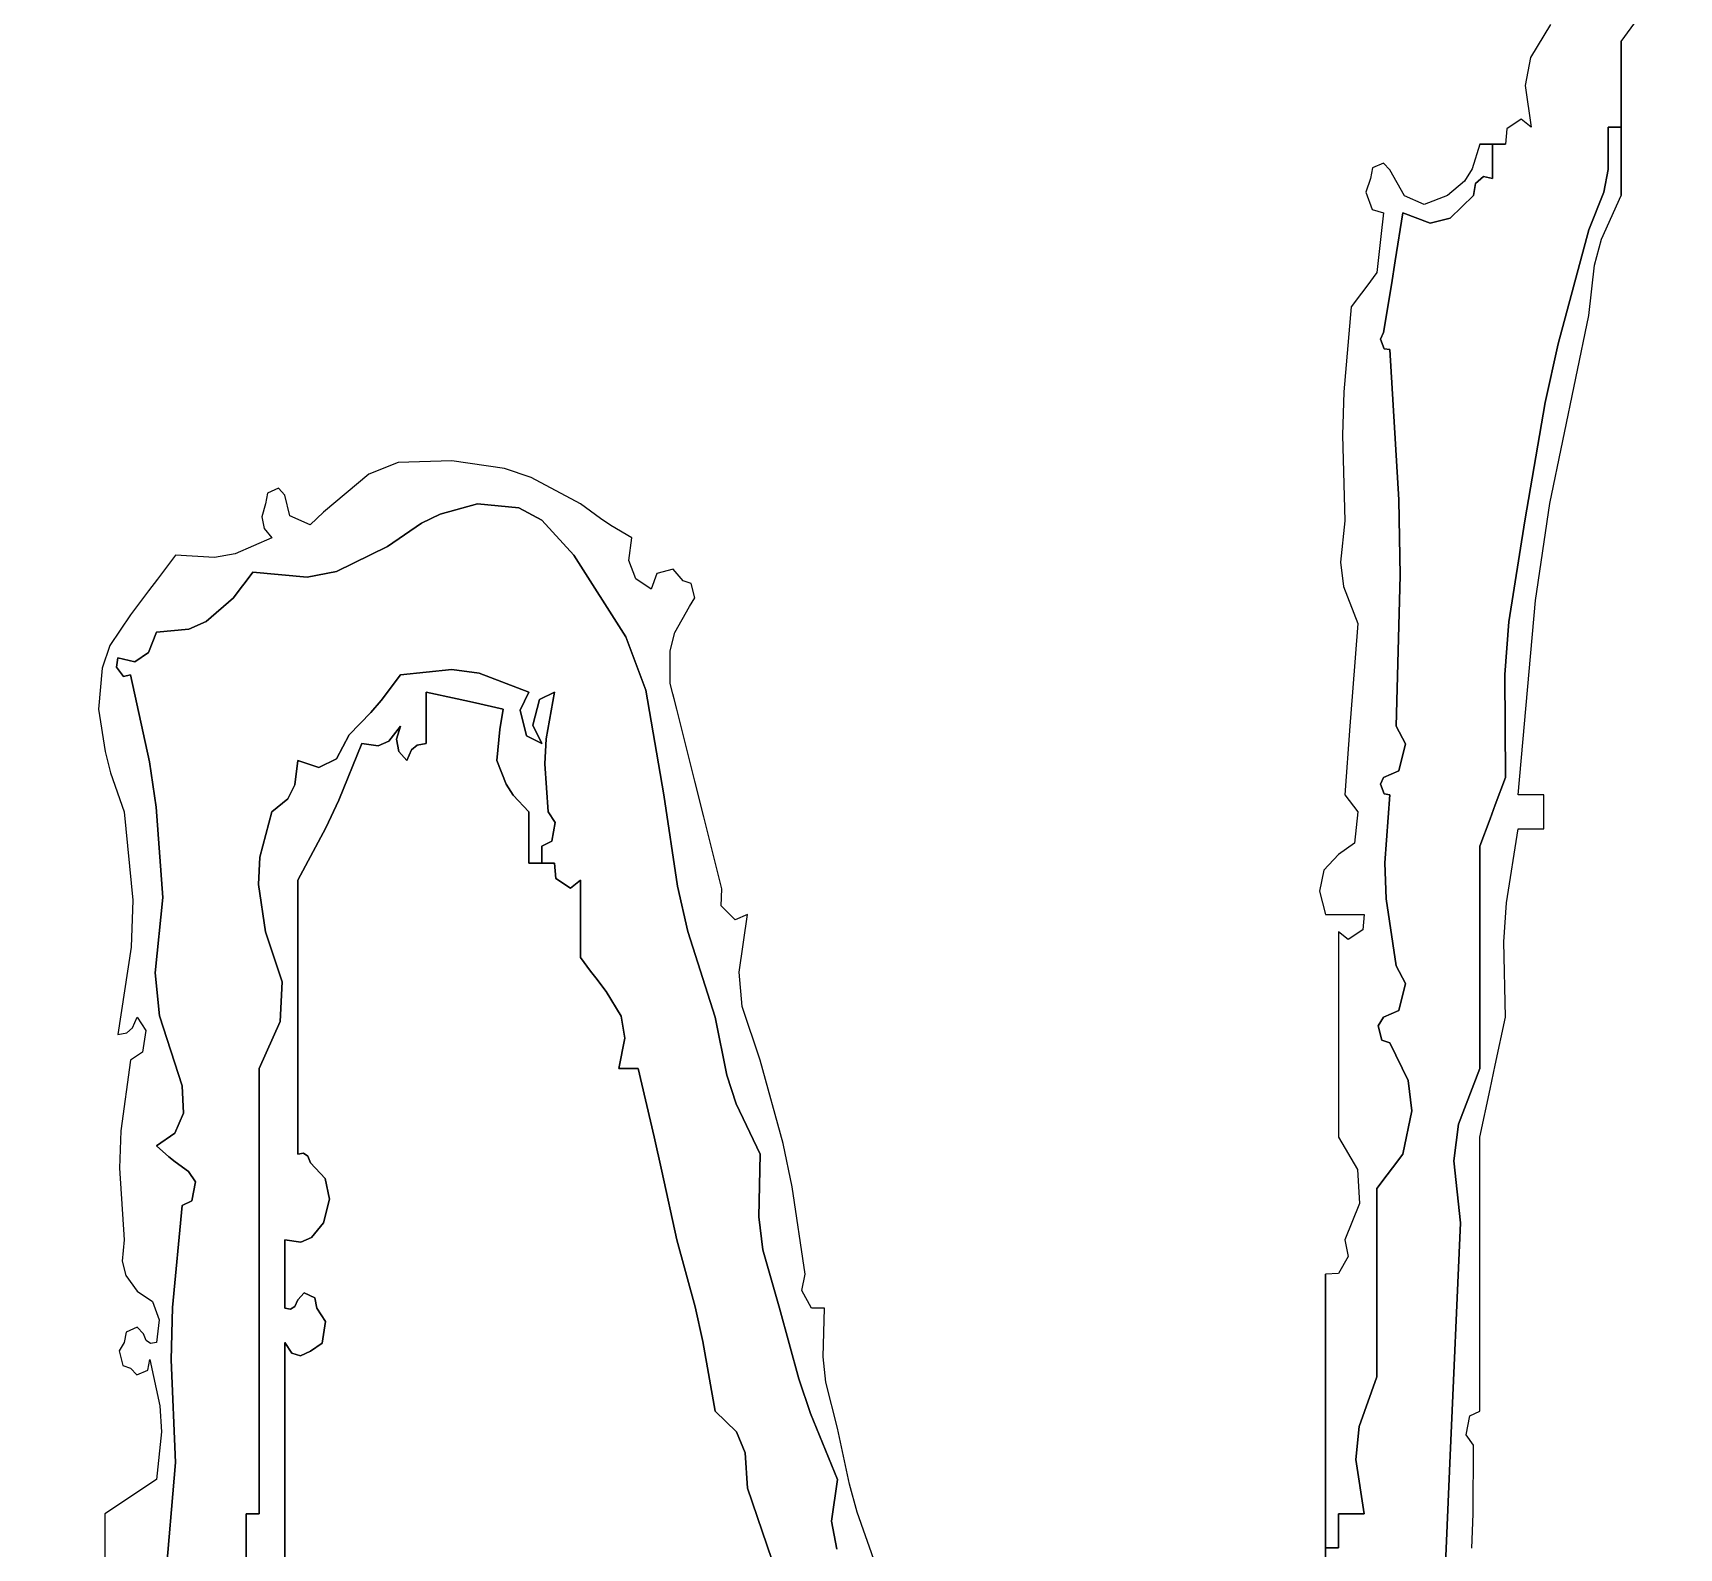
# Model space of a CAD drawing. Header units: millimetres. Extents: x 684742 to 685648, y 2544795 to 2545581.
# Drawn here: x 685617.531 to 685619.354, y 2545235.768 to 2545237.445 of the extents above; entities that cross this region are included whole.
import ezdxf

# ---------------------------------------------------------------- set-up
doc = ezdxf.new("R2010")
doc.units = ezdxf.units.MM
doc.layers.add('_0', color=7, linetype='Continuous')
doc.layers.add('JT-道路红线', color=7, linetype='Continuous', lineweight=5)

# ---------------------------------------------------------------- blocks, each defined once
blk = doc.blocks.new('dianziq11')
for p, q in [((1206526.8, -133188.8), (1206597.6, -133092.6)), ((1206278.1, -133128.5), (1206208.2, -133244.8)), ((1206526.8, -133489.9), (1206526.8, -133188.8)), ((1206526.8, -133188.8), (1206526.8, -133489.9)), ((1206526.8, -133489.9), (1206526.8, -133188.8)), ((1206208.2, -133244.8), (1206189.7, -133343.5)), ((1206189.7, -133343.5), (1206210.3, -133489.9)), ((1206124.2, -133496.6), (1206119.9, -133550.2)), ((1206175.5, -133462.4), (1206124.2, -133496.6)), ((1206210.3, -133489.9), (1206175.5, -133462.4)), ((1206480.8, -133638.9), (1206481.6, -133489.9)), ((1206481.6, -133489.9), (1206480.8, -133638.9)), ((1206481.6, -133489.9), (1206526.8, -133489.9)), ((1206526.8, -133489.9), (1206481.6, -133489.9)), ((1206481.6, -133489.9), (1206526.8, -133489.9)), ((1206526.8, -133489.9), (1206481.6, -133489.9)), ((1206481.6, -133489.9), (1206526.8, -133489.9)), ((1206526.8, -133489.9), (1206481.6, -133489.9)), ((1206526.8, -133730.8), (1206526.8, -133489.9)), ((1206526.8, -133489.9), (1206526.8, -133730.8)), ((1206526.8, -133730.8), (1206526.8, -133489.9)), ((1206029.5, -133550.2), (1206002.8, -133637.3)), ((1206074.7, -133550.2), (1206029.5, -133550.2)), ((1206029.5, -133550.2), (1206074.7, -133550.2)), ((1206074.7, -133550.2), (1206029.5, -133550.2)), ((1206119.9, -133550.2), (1206074.7, -133550.2)), ((1206074.7, -133550.2), (1206119.9, -133550.2)), ((1206119.9, -133550.2), (1206074.7, -133550.2)), ((1206074.7, -133550.2), (1206074.7, -133670.6)), ((1206074.7, -133670.6), (1206074.7, -133550.2)), ((1206074.7, -133550.2), (1206074.7, -133670.6)), ((1206074.7, -133670.6), (1206074.7, -133550.2)), ((1206074.7, -133550.2), (1206074.7, -133670.6)), ((1206074.7, -133670.6), (1206074.7, -133550.2)), ((1205652.2, -133633.7), (1205645.2, -133670.6)), ((1205690.7, -133616.6), (1205652.2, -133633.7)), ((1205713, -133640.5), (1205690.7, -133616.6)), ((1205645.2, -133670.6), (1205628.1, -133719.4)), ((1205764.8, -133731.5), (1205713, -133640.5)), ((1205975.9, -133680.2), (1205916.4, -133730.8)), ((1206002.8, -133637.3), (1205975.9, -133680.2)), ((1206014.3, -133688.6), (1206006.9, -133730.8)), ((1206006.9, -133730.8), (1206014.3, -133688.6)), ((1206042.5, -133663.6), (1206014.3, -133688.6)), ((1206014.3, -133688.6), (1206042.5, -133663.6)), ((1206074.7, -133670.6), (1206042.5, -133663.6)), ((1206042.5, -133663.6), (1206074.7, -133670.6)), ((1206465.7, -133719.4), (1206480.8, -133638.9)), ((1206480.8, -133638.9), (1206465.7, -133719.4)), ((1205628.1, -133719.4), (1205650.8, -133780)), ((1205833.9, -133762.2), (1205764.8, -133731.5)), ((1205916.4, -133730.8), (1205833.9, -133762.2)), ((1206006.9, -133730.8), (1205925.5, -133810.8)), ((1205925.5, -133810.8), (1206006.9, -133730.8)), ((1206413.8, -133851.3), (1206465.7, -133719.4)), ((1206465.7, -133719.4), (1206413.8, -133851.3)), ((1206457.8, -133884.5), (1206526.8, -133730.8)), ((1205650.8, -133780), (1205690.4, -133791.1)), ((1205690.4, -133791.1), (1205681, -133875.3)), ((1205758.2, -133791.1), (1205732.3, -133960.1)), ((1205732.3, -133960.1), (1205758.2, -133791.1)), ((1205855.5, -133827.8), (1205758.2, -133791.1)), ((1205758.2, -133791.1), (1205855.5, -133827.8)), ((1205925.5, -133810.8), (1205855.5, -133827.8)), ((1205855.5, -133827.8), (1205925.5, -133810.8)), ((1206305.3, -134253), (1206413.8, -133851.3)), ((1206413.8, -133851.3), (1206305.3, -134253)), ((1205676.4, -133917.5), (1205667.8, -134001.9)), ((1205681, -133875.3), (1205676.4, -133917.5)), ((1206433.5, -133975.3), (1206457.8, -133884.5)), ((1205732.3, -133960.1), (1205718.7, -134044.4)), ((1205718.7, -134044.4), (1205732.3, -133960.1)), ((1206413.8, -134152.4), (1206433.5, -133975.3)), ((1205667.8, -134001.9), (1205631.6, -134050.1)), ((1205613.5, -134074.1), (1205577.3, -134122.3)), ((1205631.6, -134050.1), (1205613.5, -134074.1)), ((1205718.7, -134044.4), (1205690.4, -134212.7)), ((1205690.4, -134212.7), (1205718.7, -134044.4)), ((1205577.3, -134122.3), (1205551.4, -134421.7)), ((1206275.5, -134814.8), (1206413.8, -134152.4)), ((1205690.4, -134212.7), (1205680.1, -134235.9)), ((1205680.1, -134235.9), (1205690.4, -134212.7)), ((1205680.1, -134235.9), (1205692.9, -134269.9)), ((1205692.9, -134269.9), (1205680.1, -134235.9)), ((1205692.9, -134269.9), (1205713, -134272.9)), ((1205713, -134272.9), (1205692.9, -134269.9)), ((1206259.8, -134459.2), (1206305.3, -134253)), ((1206305.3, -134253), (1206259.8, -134459.2)), ((1205713, -134272.9), (1205745, -134801.3)), ((1205745, -134801.3), (1205713, -134272.9)), ((1205551.4, -134421.7), (1205546.9, -134574)), ((1206187.7, -134875.2), (1206259.8, -134459.2)), ((1206259.8, -134459.2), (1206187.7, -134875.2)), ((1205546.9, -134574), (1205554.7, -134875.2)), ((1202223.7, -134669.9), (1202120.2, -134711.2)), ((1202412.5, -134664.4), (1202223.7, -134669.9)), ((1202597.8, -134691.1), (1202412.5, -134664.4)), ((1202120.2, -134711.2), (1201960.4, -134845.1)), ((1202691.7, -134722.4), (1202597.8, -134691.1)), ((1202864.6, -134815), (1202691.7, -134722.4)), ((1201764, -134778), (1201756.9, -134815)), ((1201802.5, -134760.9), (1201764, -134778)), ((1201824.8, -134784.9), (1201802.5, -134760.9)), ((1201842.3, -134857.3), (1201824.8, -134784.9)), ((1201756.9, -134815), (1201744.1, -134861.6)), ((1201960.4, -134845.1), (1201913.7, -134889)), ((1202502.9, -134815), (1202371.4, -134851.8)), ((1202371.4, -134851.8), (1202502.9, -134815)), ((1202648.6, -134829.9), (1202502.9, -134815)), ((1202502.9, -134815), (1202648.6, -134829.9)), ((1202728.8, -134872.7), (1202648.6, -134829.9)), ((1202648.6, -134829.9), (1202728.8, -134872.7)), ((1202935.3, -134867.3), (1202864.6, -134815)), ((1205745, -134801.3), (1205749.5, -135068.1)), ((1205749.5, -135068.1), (1205745, -134801.3)), ((1206225.2, -135156.1), (1206275.5, -134814.8)), ((1201744.1, -134861.6), (1201751.8, -134902.3)), ((1201751.8, -134902.3), (1201779.5, -134935.4)), ((1201913.7, -134889), (1201842.3, -134857.3)), ((1202305.7, -134883), (1202186.4, -134965.5)), ((1202186.4, -134965.5), (1202305.7, -134883)), ((1202371.4, -134851.8), (1202305.7, -134883)), ((1202305.7, -134883), (1202371.4, -134851.8)), ((1202842, -134995.7), (1202728.8, -134872.7)), ((1202728.8, -134872.7), (1202842, -134995.7)), ((1202971.6, -134891.5), (1202935.3, -134867.3)), ((1203045.5, -134935.4), (1202971.6, -134891.5)), ((1205554.7, -134875.2), (1205539.4, -135020.3)), ((1206131.6, -135230.6), (1206187.7, -134875.2)), ((1206187.7, -134875.2), (1206131.6, -135230.6)), ((1201779.5, -134935.4), (1201649.4, -134991.7)), ((1202186.4, -134965.5), (1202006.3, -135053.3)), ((1202006.3, -135053.3), (1202186.4, -134965.5)), ((1203035.1, -135015), (1203045.5, -134935.4)), ((1201440.4, -134995.7), (1201377.2, -135080)), ((1201577.1, -135004.5), (1201440.4, -134995.7)), ((1201649.4, -134991.7), (1201577.1, -135004.5)), ((1203024.9, -135283.4), (1202842, -134995.7)), ((1202842, -134995.7), (1203024.9, -135283.4)), ((1203059.3, -135079.4), (1203035.1, -135015)), ((1205539.4, -135020.3), (1205550.1, -135105.9)), ((1201377.2, -135080), (1201345.5, -135122.1)), ((1201711.7, -135055.9), (1201684.6, -135092)), ((1201684.6, -135092), (1201711.7, -135055.9)), ((1201903.1, -135073), (1201711.7, -135055.9)), ((1201711.7, -135055.9), (1201903.1, -135073)), ((1202006.3, -135053.3), (1201903.1, -135073)), ((1201903.1, -135073), (1202006.3, -135053.3)), ((1203113.3, -135116.1), (1203059.3, -135079.4)), ((1203133.8, -135061.1), (1203113.3, -135116.1)), ((1203191.5, -135045.7), (1203133.8, -135061.1)), ((1203226.3, -135086), (1203191.5, -135045.7)), ((1205749.5, -135068.1), (1205735.6, -135597.9)), ((1205735.6, -135597.9), (1205749.5, -135068.1)), ((1201345.5, -135122.1), (1201282.2, -135206.5)), ((1201671, -135110.1), (1201643.9, -135146.2)), ((1201643.9, -135146.2), (1201671, -135110.1)), ((1201684.6, -135092), (1201671, -135110.1)), ((1201671, -135110.1), (1201684.6, -135092)), ((1203254, -135095.4), (1203226.3, -135086)), ((1203266.9, -135146.7), (1203254, -135095.4)), ((1205550.1, -135105.9), (1205599.9, -135236.6)), ((1201643.9, -135146.2), (1201548.1, -135229.5)), ((1201548.1, -135229.5), (1201643.9, -135146.2)), ((1203197.4, -135267.7), (1203248.9, -135176.3)), ((1203248.9, -135176.3), (1203266.9, -135146.7)), ((1206165.1, -135838.9), (1206225.2, -135156.1)), ((1201282.2, -135206.5), (1201209, -135314.4)), ((1201548.1, -135229.5), (1201486.8, -135256.8)), ((1201486.8, -135256.8), (1201548.1, -135229.5)), ((1205599.9, -135236.6), (1205581.9, -135477.5)), ((1206117.8, -135415.5), (1206131.6, -135230.6)), ((1206131.6, -135230.6), (1206117.8, -135415.5)), ((1201372.6, -135266.7), (1201345.1, -135338.7)), ((1201345.1, -135338.7), (1201372.6, -135266.7)), ((1201486.8, -135256.8), (1201372.6, -135266.7)), ((1201372.6, -135266.7), (1201486.8, -135256.8)), ((1203095.4, -135471.2), (1203024.9, -135283.4)), ((1203024.9, -135283.4), (1203095.4, -135471.2)), ((1203181.1, -135333.1), (1203197.4, -135267.7)), ((1201209, -135314.4), (1201182.1, -135393.2)), ((1201237, -135357), (1201232.7, -135390.6)), ((1201232.7, -135390.6), (1201237, -135357)), ((1201296.8, -135370.8), (1201237, -135357)), ((1201237, -135357), (1201296.8, -135370.8)), ((1201345.1, -135338.7), (1201296.8, -135370.8)), ((1201296.8, -135370.8), (1201345.1, -135338.7)), ((1203181.1, -135447.4), (1203181.1, -135333.1)), ((1201182.1, -135393.2), (1201169.2, -135537.7)), ((1201232.7, -135390.6), (1201257, -135423)), ((1201257, -135423), (1201232.7, -135390.6)), ((1201257, -135423), (1201282.2, -135417.3)), ((1201282.2, -135417.3), (1201257, -135423)), ((1201282.2, -135417.3), (1201348.8, -135723.6)), ((1201348.8, -135723.6), (1201282.2, -135417.3)), ((1202163.4, -135507.4), (1202231.7, -135417.3)), ((1202231.7, -135417.3), (1202163.4, -135507.4)), ((1202231.7, -135417.3), (1202412.8, -135398)), ((1202412.8, -135398), (1202231.7, -135417.3)), ((1202412.8, -135398), (1202509.1, -135410.8)), ((1202509.1, -135410.8), (1202412.8, -135398)), ((1202509.1, -135410.8), (1202683.8, -135477.5)), ((1202683.8, -135477.5), (1202509.1, -135410.8)), ((1206119.9, -135778.6), (1206117.8, -135415.5)), ((1206117.8, -135415.5), (1206119.9, -135778.6)), ((1202322.1, -135549.8), (1202322.1, -135477.5)), ((1202322.1, -135477.5), (1202430.6, -135501.6)), ((1202430.6, -135501.6), (1202322.1, -135477.5)), ((1202322.1, -135477.5), (1202322.1, -135549.8)), ((1202683.8, -135477.5), (1202652.5, -135541.3)), ((1202652.5, -135541.3), (1202683.8, -135477.5)), ((1202720.5, -135503.5), (1202774.2, -135477.5)), ((1202774.2, -135477.5), (1202720.5, -135503.5)), ((1202774.2, -135477.5), (1202744.7, -135641.9)), ((1202744.7, -135641.9), (1202774.2, -135477.5)), ((1203158.5, -135838.9), (1203095.4, -135471.2)), ((1203095.4, -135471.2), (1203158.5, -135838.9)), ((1203190.2, -135483.5), (1203181.1, -135447.4)), ((1203194.7, -135501.6), (1203190.2, -135483.5)), ((1205581.9, -135477.5), (1205572.8, -135597.9)), ((1201169.2, -135537.7), (1201192.2, -135687)), ((1202126.9, -135549.8), (1202163.4, -135507.4)), ((1202163.4, -135507.4), (1202126.9, -135549.8)), ((1202430.6, -135501.6), (1202484.8, -135513.6)), ((1202484.8, -135513.6), (1202430.6, -135501.6)), ((1202484.8, -135513.6), (1202593.4, -135537.7)), ((1202593.4, -135537.7), (1202484.8, -135513.6)), ((1202593.4, -135537.7), (1202581.8, -135609.4)), ((1202581.8, -135609.4), (1202593.4, -135537.7)), ((1202652.5, -135541.3), (1202675.2, -135632.1)), ((1202675.2, -135632.1), (1202652.5, -135541.3)), ((1202697.7, -135594.4), (1202720.5, -135503.5)), ((1202720.5, -135503.5), (1202697.7, -135594.4)), ((1203203.7, -135537.7), (1203194.7, -135501.6)), ((1203267, -135790.7), (1203203.7, -135537.7)), ((1202050.8, -135628.1), (1202126.9, -135549.8)), ((1202126.9, -135549.8), (1202050.8, -135628.1)), ((1202190.1, -135650.2), (1202231.7, -135597.9)), ((1202231.7, -135597.9), (1202190.1, -135650.2)), ((1202231.7, -135597.9), (1202217.5, -135643.9)), ((1202217.5, -135643.9), (1202231.7, -135597.9)), ((1202322.1, -135585.9), (1202322.1, -135549.8)), ((1202322.1, -135549.8), (1202322.1, -135585.9)), ((1202322.1, -135658.2), (1202322.1, -135585.9)), ((1202322.1, -135585.9), (1202322.1, -135658.2)), ((1202729, -135658.2), (1202697.7, -135594.4)), ((1202697.7, -135594.4), (1202729, -135658.2)), ((1205572.8, -135597.9), (1205554.7, -135838.9)), ((1205735.6, -135597.9), (1205768.6, -135660.2)), ((1205768.6, -135660.2), (1205735.6, -135597.9)), ((1202006.8, -135712.6), (1202050.8, -135628.1)), ((1202050.8, -135628.1), (1202006.8, -135712.6)), ((1202014.8, -135858), (1202096, -135658.2)), ((1202096, -135658.2), (1202014.8, -135858)), ((1202096, -135658.2), (1202152.8, -135666.8)), ((1202152.8, -135666.8), (1202096, -135658.2)), ((1202152.8, -135666.8), (1202190.1, -135650.2)), ((1202190.1, -135650.2), (1202152.8, -135666.8)), ((1202217.5, -135643.9), (1202225.5, -135686.8)), ((1202225.5, -135686.8), (1202217.5, -135643.9)), ((1202289.8, -135664), (1202322.1, -135658.2)), ((1202322.1, -135658.2), (1202289.8, -135664)), ((1202577.3, -135645.7), (1202570.7, -135718.4)), ((1202570.7, -135718.4), (1202577.3, -135645.7)), ((1202581.8, -135609.4), (1202577.3, -135645.7)), ((1202577.3, -135645.7), (1202581.8, -135609.4)), ((1202675.2, -135632.1), (1202729, -135658.2)), ((1202729, -135658.2), (1202675.2, -135632.1)), ((1202744.7, -135641.9), (1202740, -135730.7)), ((1202740, -135730.7), (1202744.7, -135641.9)), ((1205768.6, -135660.2), (1205744.8, -135755.2)), ((1205744.8, -135755.2), (1205768.6, -135660.2)), ((1201192.2, -135687), (1201210.8, -135761.3)), ((1201860.1, -135804.3), (1201870, -135718.4)), ((1201870, -135718.4), (1201860.1, -135804.3)), ((1201870, -135718.4), (1201944.9, -135743.5)), ((1201944.9, -135743.5), (1201870, -135718.4)), ((1201944.9, -135743.5), (1202006.8, -135712.6)), ((1202006.8, -135712.6), (1201944.9, -135743.5)), ((1202225.5, -135686.8), (1202254.3, -135718.4)), ((1202254.3, -135718.4), (1202225.5, -135686.8)), ((1202254.3, -135718.4), (1202270.7, -135680.9)), ((1202270.7, -135680.9), (1202254.3, -135718.4)), ((1202270.7, -135680.9), (1202289.8, -135664)), ((1202289.8, -135664), (1202270.7, -135680.9)), ((1202570.7, -135718.4), (1202603.8, -135801.6)), ((1202603.8, -135801.6), (1202570.7, -135718.4)), ((1201210.8, -135761.3), (1201259.6, -135899.1)), ((1201348.8, -135723.6), (1201371.8, -135882.8)), ((1201371.8, -135882.8), (1201348.8, -135723.6)), ((1202740, -135730.7), (1202751.6, -135899.1)), ((1202751.6, -135899.1), (1202740, -135730.7)), ((1205744.8, -135755.2), (1205690.4, -135778.6)), ((1205690.4, -135778.6), (1205744.8, -135755.2)), ((1201835.2, -135853.9), (1201860.1, -135804.3)), ((1201860.1, -135804.3), (1201835.2, -135853.9)), ((1202603.8, -135801.6), (1202628.3, -135840.8)), ((1202628.3, -135840.8), (1202603.8, -135801.6)), ((1203298.7, -135917.2), (1203267, -135790.7)), ((1205690.4, -135778.6), (1205680.1, -135801.9)), ((1205680.1, -135801.9), (1205690.4, -135778.6)), ((1205680.1, -135801.9), (1205692.9, -135835.9)), ((1205692.9, -135835.9), (1205680.1, -135801.9)), ((1206083.7, -135875), (1206119.9, -135778.6)), ((1206119.9, -135778.6), (1206083.7, -135875)), ((1201371.8, -135882.8), (1201395.2, -136200.2)), ((1201395.2, -136200.2), (1201371.8, -135882.8)), ((1201779.5, -135899.1), (1201835.2, -135853.9)), ((1201835.2, -135853.9), (1201779.5, -135899.1)), ((1201969.2, -135955.2), (1202014.8, -135858)), ((1202014.8, -135858), (1201969.2, -135955.2)), ((1202628.3, -135840.8), (1202683.8, -135899.1)), ((1202683.8, -135899.1), (1202628.3, -135840.8)), ((1203206.3, -136160.3), (1203158.5, -135838.9)), ((1203158.5, -135838.9), (1203206.3, -136160.3)), ((1205554.7, -135838.9), (1205600, -135899)), ((1205692.9, -135835.9), (1205713, -135838.9)), ((1205713, -135838.9), (1205692.9, -135835.9)), ((1205713, -135838.9), (1205694.9, -136078.9)), ((1205694.9, -136078.9), (1205713, -135838.9)), ((1206065.6, -135923.2), (1206083.7, -135875)), ((1206083.7, -135875), (1206065.6, -135923.2)), ((1206201.3, -135838.9), (1206165.1, -135838.9)), ((1206219.3, -135838.9), (1206201.3, -135838.9)), ((1206255.5, -135838.9), (1206219.3, -135838.9)), ((1206255.5, -135887), (1206255.5, -135838.9)), ((1206255.5, -135911.1), (1206255.5, -135887)), ((1201259.6, -135899.1), (1201289.3, -136210)), ((1201737.2, -136058.5), (1201779.5, -135899.1)), ((1201779.5, -135899.1), (1201737.2, -136058.5)), ((1202683.8, -135899.1), (1202683.8, -135971.4)), ((1202683.8, -135971.4), (1202683.8, -135899.1)), ((1202751.6, -135899.1), (1202776.4, -135936.2)), ((1202776.4, -135936.2), (1202751.6, -135899.1)), ((1202776.4, -135936.2), (1202764, -136002.3)), ((1202764, -136002.3), (1202776.4, -135936.2)), ((1203362, -136170.1), (1203298.7, -135917.2)), ((1205600, -135899), (1205588.2, -136008.8)), ((1206029.5, -136019.6), (1206065.6, -135923.2)), ((1206065.6, -135923.2), (1206029.5, -136019.6)), ((1206255.5, -135959.3), (1206255.5, -135911.1)), ((1201870, -136140), (1201969.2, -135955.2)), ((1201969.2, -135955.2), (1201870, -136140)), ((1202683.8, -135971.4), (1202683.8, -136007.5)), ((1202683.8, -136007.5), (1202683.8, -135971.4)), ((1202683.8, -136007.5), (1202683.8, -136079.8)), ((1202683.8, -136079.8), (1202683.8, -136007.5)), ((1202764, -136002.3), (1202729, -136019.6)), ((1202729, -136019.6), (1202764, -136002.3)), ((1206123.1, -136219.5), (1206165.1, -135959.3)), ((1206165.1, -135959.3), (1206201.3, -135959.3)), ((1206201.3, -135959.3), (1206219.3, -135959.3)), ((1206219.3, -135959.3), (1206255.5, -135959.3)), ((1201732, -136154.9), (1201737.2, -136058.5)), ((1201737.2, -136058.5), (1201732, -136154.9)), ((1202729, -136019.6), (1202729, -136079.8)), ((1202729, -136079.8), (1202729, -136019.6)), ((1202729, -136019.6), (1202729, -136079.8)), ((1202729, -136079.8), (1202729, -136019.6)), ((1202729, -136019.6), (1202729, -136079.8)), ((1202729, -136079.8), (1202729, -136019.6)), ((1205532.1, -136049.7), (1205480.8, -136104.6)), ((1205588.2, -136008.8), (1205532.1, -136049.7)), ((1206029.5, -136332.7), (1206029.5, -136019.6)), ((1206029.5, -136019.6), (1206029.5, -136332.7)), ((1202683.8, -136079.8), (1202729, -136079.8)), ((1202729, -136079.8), (1202683.8, -136079.8)), ((1202683.8, -136079.8), (1202729, -136079.8)), ((1202774.2, -136079.8), (1202683.8, -136079.8)), ((1202683.8, -136079.8), (1202774.2, -136079.8)), ((1202774.2, -136079.8), (1202683.8, -136079.8)), ((1202729, -136079.8), (1202774.2, -136079.8)), ((1202774.2, -136079.8), (1202729, -136079.8)), ((1202729, -136079.8), (1202774.2, -136079.8)), ((1202774.2, -136079.8), (1202778.5, -136133.3)), ((1202778.5, -136133.3), (1202774.2, -136079.8)), ((1205480.8, -136104.6), (1205465.1, -136177.7)), ((1205694.9, -136078.9), (1205699.6, -136204.7)), ((1205699.6, -136204.7), (1205694.9, -136078.9)), ((1201756.9, -136320.7), (1201732, -136154.9)), ((1201732, -136154.9), (1201756.9, -136320.7)), ((1201870, -136525.5), (1201870, -136140)), ((1201870, -136140), (1201870, -136525.5)), ((1202778.5, -136133.3), (1202829.9, -136167.5)), ((1202829.9, -136167.5), (1202778.5, -136133.3)), ((1202829.9, -136167.5), (1202864.6, -136140)), ((1202864.6, -136140), (1202829.9, -136167.5)), ((1202864.6, -136140), (1202864.6, -136248.4)), ((1202864.6, -136248.4), (1202864.6, -136140)), ((1203243.2, -136320.2), (1203206.3, -136160.3)), ((1203206.3, -136160.3), (1203243.2, -136320.2)), ((1203360.5, -136230.3), (1203362, -136170.1)), ((1205465.1, -136177.7), (1205486.9, -136260.5)), ((1201289.3, -136210), (1201284.5, -136375.1)), ((1201395.2, -136200.2), (1201368.4, -136465.3)), ((1201368.4, -136465.3), (1201395.2, -136200.2)), ((1203409.4, -136279.2), (1203360.5, -136230.3)), ((1205699.6, -136204.7), (1205735.6, -136441.2)), ((1205735.6, -136441.2), (1205699.6, -136204.7)), ((1206113.8, -136355.9), (1206123.1, -136219.5)), ((1202864.6, -136248.4), (1202864.6, -136302.6)), ((1202864.6, -136302.6), (1202864.6, -136248.4)), ((1203452.4, -136260.5), (1203409.4, -136279.2)), ((1203423.1, -136462.9), (1203452.4, -136260.5)), ((1205486.9, -136260.5), (1205541.2, -136260.5)), ((1205541.2, -136260.5), (1205568.3, -136260.5)), ((1205568.3, -136260.5), (1205622.6, -136260.5)), ((1205622.6, -136260.5), (1205618.2, -136314)), ((1201814.9, -136497.7), (1201756.9, -136320.7)), ((1201756.9, -136320.7), (1201814.9, -136497.7)), ((1202864.6, -136302.6), (1202864.6, -136411)), ((1202864.6, -136411), (1202864.6, -136302.6)), ((1203339.3, -136621.8), (1203243.2, -136320.2)), ((1203243.2, -136320.2), (1203339.3, -136621.8)), ((1205566.9, -136348.2), (1205532.1, -136320.7)), ((1205532.1, -136320.7), (1205532.1, -136609.8)), ((1205618.2, -136314), (1205566.9, -136348.2)), ((1206029.5, -136489.3), (1206029.5, -136332.7)), ((1206029.5, -136332.7), (1206029.5, -136489.3)), ((1206119.9, -136621.8), (1206113.8, -136355.9)), ((1201284.5, -136375.1), (1201237, -136682.1)), ((1202864.6, -136411), (1202900.8, -136459.2)), ((1202900.8, -136459.2), (1202864.6, -136411)), ((1201368.4, -136465.3), (1201383.9, -136617)), ((1201383.9, -136617), (1201368.4, -136465.3)), ((1202900.8, -136459.2), (1202918.9, -136483.3)), ((1202918.9, -136483.3), (1202900.8, -136459.2)), ((1203433.8, -136584.5), (1203423.1, -136462.9)), ((1205735.6, -136441.2), (1205768.6, -136503.4)), ((1205768.6, -136503.4), (1205735.6, -136441.2)), ((1201808.4, -136636.5), (1201814.9, -136497.7)), ((1201814.9, -136497.7), (1201808.4, -136636.5)), ((1201870, -136718.2), (1201870, -136525.5)), ((1201870, -136525.5), (1201870, -136718.2)), ((1202918.9, -136483.3), (1202955, -136531.5)), ((1202955, -136531.5), (1202918.9, -136483.3)), ((1205768.6, -136503.4), (1205744.8, -136598.4)), ((1205744.8, -136598.4), (1205768.6, -136503.4)), ((1206029.5, -136802.5), (1206029.5, -136489.3)), ((1206029.5, -136489.3), (1206029.5, -136802.5)), ((1202955, -136531.5), (1203007.7, -136617.6)), ((1203007.7, -136617.6), (1202955, -136531.5)), ((1203497.6, -136772.4), (1203433.8, -136584.5)), ((1201288.4, -136659.3), (1201304.8, -136621.8)), ((1201304.8, -136621.8), (1201335.1, -136668.2)), ((1201383.9, -136617), (1201463.1, -136862.8)), ((1201463.1, -136862.8), (1201383.9, -136617)), ((1201734.3, -136802.5), (1201808.4, -136636.5)), ((1201808.4, -136636.5), (1201734.3, -136802.5)), ((1203007.7, -136617.6), (1203020.6, -136694.8)), ((1203020.6, -136694.8), (1203007.7, -136617.6)), ((1203379.9, -136825.1), (1203339.3, -136621.8)), ((1203339.3, -136621.8), (1203379.9, -136825.1)), ((1205532.1, -136609.8), (1205532.1, -136754.3)), ((1205690.4, -136621.8), (1205672.4, -136651.5)), ((1205672.4, -136651.5), (1205690.4, -136621.8)), ((1205744.8, -136598.4), (1205690.4, -136621.8)), ((1205690.4, -136621.8), (1205744.8, -136598.4)), ((1206083.7, -136790.5), (1206119.9, -136621.8)), ((1201237, -136682.1), (1201269.3, -136676.3)), ((1201269.3, -136676.3), (1201288.4, -136659.3)), ((1201335.1, -136668.2), (1201323.5, -136745.1)), ((1203020.6, -136694.8), (1203000.3, -136802.5)), ((1203000.3, -136802.5), (1203020.6, -136694.8)), ((1205672.4, -136651.5), (1205685.3, -136702.8)), ((1205685.3, -136702.8), (1205672.4, -136651.5)), ((1205685.3, -136702.8), (1205713, -136712.2)), ((1205713, -136712.2), (1205685.3, -136702.8)), ((1201323.5, -136745.1), (1201282.2, -136772.4)), ((1201870, -137103.7), (1201870, -136718.2)), ((1201870, -136718.2), (1201870, -137103.7)), ((1205532.1, -136754.3), (1205532.1, -137043.4)), ((1205713, -136712.2), (1205778.1, -136844.7)), ((1205778.1, -136844.7), (1205713, -136712.2)), ((1201282.2, -136772.4), (1201247.6, -137021.4)), ((1201734.3, -137428.9), (1201734.3, -136802.5)), ((1201734.3, -136802.5), (1201734.3, -137428.9)), ((1203000.3, -136802.5), (1203027.4, -136802.5)), ((1203027.4, -136802.5), (1203000.3, -136802.5)), ((1203027.4, -136802.5), (1203041, -136802.5)), ((1203041, -136802.5), (1203027.4, -136802.5)), ((1203041, -136802.5), (1203068.1, -136802.5)), ((1203068.1, -136802.5), (1203041, -136802.5)), ((1203068.1, -136802.5), (1203124, -137042.8)), ((1203124, -137042.8), (1203068.1, -136802.5)), ((1203578, -137066.2), (1203497.6, -136772.4)), ((1205954.6, -136998.5), (1206029.5, -136802.5)), ((1206029.5, -136802.5), (1205954.6, -136998.5)), ((1206065.6, -136874.8), (1206083.7, -136790.5)), ((1201463.1, -136862.8), (1201467.8, -136959.7)), ((1201467.8, -136959.7), (1201463.1, -136862.8)), ((1203413.1, -136926), (1203379.9, -136825.1)), ((1203379.9, -136825.1), (1203413.1, -136926)), ((1205778.1, -136844.7), (1205790.4, -136951.2)), ((1205790.4, -136951.2), (1205778.1, -136844.7)), ((1206029.5, -137043.4), (1206065.6, -136874.8)), ((1203497.6, -137103.7), (1203413.1, -136926)), ((1203413.1, -136926), (1203497.6, -137103.7)), ((1201467.8, -136959.7), (1201437.7, -137029.8)), ((1201437.7, -137029.8), (1201467.8, -136959.7)), ((1205790.4, -136951.2), (1205758.2, -137103.7)), ((1205758.2, -137103.7), (1205790.4, -136951.2)), ((1201247.6, -137021.4), (1201243, -137152.5)), ((1201437.7, -137029.8), (1201372.6, -137073.6)), ((1201372.6, -137073.6), (1201437.7, -137029.8)), ((1203124, -137042.8), (1203151.1, -137163.2)), ((1203151.1, -137163.2), (1203124, -137042.8)), ((1205532.1, -137043.4), (1205599.3, -137157.7)), ((1205938.6, -137126.9), (1205954.6, -136998.5)), ((1205954.6, -136998.5), (1205938.6, -137126.9)), ((1206029.5, -137428.9), (1206029.5, -137043.4)), ((1201372.6, -137073.6), (1201416.6, -137112.4)), ((1201416.6, -137112.4), (1201372.6, -137073.6)), ((1201890, -137100), (1201870, -137103.7)), ((1201870, -137103.7), (1201890, -137100)), ((1201905.4, -137110.2), (1201890, -137100)), ((1201890, -137100), (1201905.4, -137110.2)), ((1203492.5, -137323.4), (1203497.6, -137103.7)), ((1203497.6, -137103.7), (1203492.5, -137323.4)), ((1203610, -137218.6), (1203578, -137066.2)), ((1205758.2, -137103.7), (1205722, -137151.9)), ((1205722, -137151.9), (1205758.2, -137103.7)), ((1201243, -137152.5), (1201259.6, -137404.8)), ((1201416.6, -137112.4), (1201439.3, -137130.5)), ((1201439.3, -137130.5), (1201416.6, -137112.4)), ((1201439.3, -137130.5), (1201485.7, -137163.9)), ((1201485.7, -137163.9), (1201439.3, -137130.5)), ((1201485.7, -137163.9), (1201510.4, -137201)), ((1201510.4, -137201), (1201485.7, -137163.9)), ((1201915.2, -137133.8), (1201905.4, -137110.2)), ((1201905.4, -137110.2), (1201915.2, -137133.8)), ((1201966.5, -137188.7), (1201915.2, -137133.8)), ((1201915.2, -137133.8), (1201966.5, -137188.7)), ((1203151.1, -137163.2), (1203203.7, -137404.8)), ((1203203.7, -137404.8), (1203151.1, -137163.2)), ((1205599.3, -137157.7), (1205606.7, -137277.4)), ((1205722, -137151.9), (1205703.9, -137176)), ((1205703.9, -137176), (1205722, -137151.9)), ((1205961.6, -137344.6), (1205938.6, -137126.9)), ((1205938.6, -137126.9), (1205961.6, -137344.6)), ((1201510.4, -137201), (1201498, -137267.1)), ((1201498, -137267.1), (1201510.4, -137201)), ((1201982.2, -137261.8), (1201966.5, -137188.7)), ((1201966.5, -137188.7), (1201982.2, -137261.8)), ((1203655.8, -137525.3), (1203610, -137218.6)), ((1205703.9, -137176), (1205667.8, -137224.1)), ((1205667.8, -137224.1), (1205703.9, -137176)), ((1205667.8, -137224.1), (1205667.8, -137489.1)), ((1205667.8, -137489.1), (1205667.8, -137224.1)), ((1201498, -137267.1), (1201463.1, -137284.4)), ((1201463.1, -137284.4), (1201498, -137267.1)), ((1201960.4, -137344.6), (1201982.2, -137261.8)), ((1201982.2, -137261.8), (1201960.4, -137344.6)), ((1205606.7, -137277.4), (1205554.7, -137404.8)), ((1201463.1, -137284.4), (1201429.7, -137643.2)), ((1201429.7, -137643.2), (1201463.1, -137284.4)), ((1203507.1, -137440.1), (1203492.5, -137323.4)), ((1203492.5, -137323.4), (1203507.1, -137440.1)), ((1201881.6, -137413.4), (1201918.8, -137396.9)), ((1201918.8, -137396.9), (1201881.6, -137413.4)), ((1201918.8, -137396.9), (1201960.4, -137344.6)), ((1201960.4, -137344.6), (1201918.8, -137396.9)), ((1205925.5, -138163.7), (1205961.6, -137344.6)), ((1205961.6, -137344.6), (1205925.5, -138163.7)), ((1201259.6, -137404.8), (1201252.4, -137480.4)), ((1201734.3, -137742.1), (1201734.3, -137428.9)), ((1201734.3, -137428.9), (1201734.3, -137742.1)), ((1201824.8, -137501.2), (1201824.8, -137404.8)), ((1201824.8, -137404.8), (1201881.6, -137413.4)), ((1201881.6, -137413.4), (1201824.8, -137404.8)), ((1201824.8, -137404.8), (1201824.8, -137501.2)), ((1203203.7, -137404.8), (1203268.4, -137641.1)), ((1203268.4, -137641.1), (1203203.7, -137404.8)), ((1203565.4, -137645.7), (1203507.1, -137440.1)), ((1203507.1, -137440.1), (1203565.4, -137645.7)), ((1205554.7, -137404.8), (1205566.3, -137463)), ((1206029.5, -137621.7), (1206029.5, -137428.9)), ((1201252.4, -137480.4), (1201265, -137530.8)), ((1201824.8, -137549.4), (1201824.8, -137501.2)), ((1201824.8, -137501.2), (1201824.8, -137549.4)), ((1205566.3, -137463), (1205532.1, -137523.8)), ((1205667.8, -137489.1), (1205667.8, -137621.7)), ((1205667.8, -137621.7), (1205667.8, -137489.1)), ((1201265, -137530.8), (1201304.8, -137585.5)), ((1201824.8, -137645.7), (1201824.8, -137549.4)), ((1201824.8, -137549.4), (1201824.8, -137645.7)), ((1203643.5, -137583.2), (1203655.8, -137525.3)), ((1205532.1, -137523.8), (1205486.9, -137525.3)), ((1205486.9, -137525.3), (1205486.9, -138489)), ((1205486.9, -138489), (1205486.9, -137525.3)), ((1205486.9, -137525.3), (1205486.9, -138489)), ((1201304.8, -137585.5), (1201358.8, -137622.2)), ((1201358.8, -137622.2), (1201383, -137686.6)), ((1201870, -137615.6), (1201860.1, -137639.2)), ((1201860.1, -137639.2), (1201870, -137615.6)), ((1201892.2, -137591.7), (1201870, -137615.6)), ((1201870, -137615.6), (1201892.2, -137591.7)), ((1201930.7, -137608.8), (1201892.2, -137591.7)), ((1201892.2, -137591.7), (1201930.7, -137608.8)), ((1201937.8, -137645.7), (1201930.7, -137608.8)), ((1201930.7, -137608.8), (1201937.8, -137645.7)), ((1203678.4, -137645.3), (1203643.5, -137583.2)), ((1205667.8, -137621.7), (1205667.8, -137886.7)), ((1205667.8, -137886.7), (1205667.8, -137621.7)), ((1206029.5, -138007.1), (1206029.5, -137621.7)), ((1201383, -137686.6), (1201372.6, -137766.2)), ((1201429.7, -137643.2), (1201425.1, -137826.8)), ((1201425.1, -137826.8), (1201429.7, -137643.2)), ((1201844.8, -137649.4), (1201824.8, -137645.7)), ((1201824.8, -137645.7), (1201844.8, -137649.4)), ((1201860.1, -137639.2), (1201844.8, -137649.4)), ((1201844.8, -137649.4), (1201860.1, -137639.2)), ((1201968, -137692.1), (1201937.8, -137645.7)), ((1201937.8, -137645.7), (1201968, -137692.1)), ((1203268.4, -137641.1), (1203295.7, -137762.4)), ((1203295.7, -137762.4), (1203268.4, -137641.1)), ((1203633, -137894.1), (1203565.4, -137645.7)), ((1203565.4, -137645.7), (1203633, -137894.1)), ((1203723.7, -137645.7), (1203678.4, -137645.3)), ((1203718.8, -137816), (1203723.7, -137645.7)), ((1201266.7, -137729.3), (1201259.6, -137766.2)), ((1201305.2, -137712.2), (1201266.7, -137729.3)), ((1201327.4, -137736.1), (1201305.2, -137712.2)), ((1201337.2, -137759.6), (1201327.4, -137736.1)), ((1201734.3, -138368.5), (1201734.3, -137742.1)), ((1201734.3, -137742.1), (1201734.3, -138368.5)), ((1201956.5, -137769), (1201968, -137692.1)), ((1201968, -137692.1), (1201956.5, -137769)), ((1201259.6, -137766.2), (1201241.7, -137795.9)), ((1201241.7, -137795.9), (1201254.5, -137847.2)), ((1201352.6, -137769.9), (1201337.2, -137759.6)), ((1201372.6, -137766.2), (1201352.6, -137769.9)), ((1201824.8, -138103.5), (1201824.8, -137766.2)), ((1201824.8, -137766.2), (1201849.6, -137803.2)), ((1201849.6, -137803.2), (1201824.8, -137766.2)), ((1201824.8, -137766.2), (1201824.8, -138103.5)), ((1201849.6, -137803.2), (1201880.2, -137813.4)), ((1201880.2, -137813.4), (1201849.6, -137803.2)), ((1201880.2, -137813.4), (1201915.2, -137796.3)), ((1201915.2, -137796.3), (1201880.2, -137813.4)), ((1201915.2, -137796.3), (1201956.5, -137769)), ((1201956.5, -137769), (1201915.2, -137796.3)), ((1203295.7, -137762.4), (1203339.3, -138007.1)), ((1203339.3, -138007.1), (1203295.7, -137762.4)), ((1201254.5, -137847.2), (1201282.2, -137856.5)), ((1201282.2, -137856.5), (1201304.5, -137880.4)), ((1201343, -137863.3), (1201350, -137826.4)), ((1201350, -137826.4), (1201385.4, -137988.8)), ((1201425.1, -137826.8), (1201440.4, -138187.8)), ((1201440.4, -138187.8), (1201425.1, -137826.8)), ((1203728.4, -137905.7), (1203718.8, -137816)), ((1201304.5, -137880.4), (1201343, -137863.3)), ((1203674.2, -138015.9), (1203633, -137894.1)), ((1203633, -137894.1), (1203674.2, -138015.9)), ((1203768.9, -138067.3), (1203728.4, -137905.7)), ((1205667.8, -137886.7), (1205604.7, -138061.8)), ((1205604.7, -138061.8), (1205667.8, -137886.7)), ((1201385.4, -137988.8), (1201390.3, -138080.6)), ((1203339.3, -138007.1), (1203414.3, -138080.7)), ((1203414.3, -138080.7), (1203339.3, -138007.1)), ((1203768.9, -138248), (1203674.2, -138015.9)), ((1203674.2, -138015.9), (1203768.9, -138248)), ((1205982.1, -138090.5), (1205994.5, -138024.4)), ((1205994.5, -138024.4), (1206029.5, -138007.1)), ((1201390.3, -138080.6), (1201372.6, -138248)), ((1203414.3, -138080.7), (1203445.1, -138154.5)), ((1203445.1, -138154.5), (1203414.3, -138080.7)), ((1203811.8, -138265.1), (1203768.9, -138067.3)), ((1205604.7, -138061.8), (1205593.8, -138178.1)), ((1205593.8, -138178.1), (1205604.7, -138061.8)), ((1206006.9, -138127.6), (1205982.1, -138090.5)), ((1201824.8, -138272.1), (1201824.8, -138103.5)), ((1201824.8, -138103.5), (1201824.8, -138272.1)), ((1206005.7, -138368.8), (1206006.9, -138127.6)), ((1201440.4, -138187.8), (1201401, -138645.1)), ((1201401, -138645.1), (1201440.4, -138187.8)), ((1203445.1, -138154.5), (1203452.4, -138278.1)), ((1203452.4, -138278.1), (1203445.1, -138154.5)), ((1205593.8, -138178.1), (1205622.6, -138368.5)), ((1205622.6, -138368.5), (1205593.8, -138178.1)), ((1205907.4, -138573.3), (1205925.5, -138163.7)), ((1205925.5, -138163.7), (1205907.4, -138573.3)), ((1201372.6, -138248), (1201300.3, -138296.2)), ((1203748.2, -138394.5), (1203768.9, -138248)), ((1203768.9, -138248), (1203748.2, -138394.5)), ((1203839.2, -138362.6), (1203811.8, -138265.1)), ((1201264.1, -138320.3), (1201191.8, -138368.5)), ((1201300.3, -138296.2), (1201264.1, -138320.3)), ((1201824.8, -138609.4), (1201824.8, -138272.1)), ((1201824.8, -138272.1), (1201824.8, -138609.4)), ((1203452.4, -138278.1), (1203556.5, -138581.1)), ((1203556.5, -138581.1), (1203452.4, -138278.1)), ((1201191.8, -138368.5), (1201191.8, -138669.6)), ((1201689.1, -138705.8), (1201689.1, -138368.5)), ((1201689.1, -138368.5), (1201707.2, -138368.5)), ((1201707.2, -138368.5), (1201689.1, -138368.5)), ((1201689.1, -138368.5), (1201689.1, -138705.8)), ((1201707.2, -138368.5), (1201716.2, -138368.5)), ((1201716.2, -138368.5), (1201707.2, -138368.5)), ((1201716.2, -138368.5), (1201734.3, -138368.5)), ((1201734.3, -138368.5), (1201716.2, -138368.5)), ((1203904.5, -138549.2), (1203839.2, -138362.6)), ((1205568.3, -138368.5), (1205532.1, -138368.5)), ((1205532.1, -138368.5), (1205532.1, -138416.7)), ((1205532.1, -138416.7), (1205532.1, -138368.5)), ((1205532.1, -138368.5), (1205568.3, -138368.5)), ((1205586.4, -138368.5), (1205568.3, -138368.5)), ((1205568.3, -138368.5), (1205586.4, -138368.5)), ((1205622.6, -138368.5), (1205586.4, -138368.5)), ((1205586.4, -138368.5), (1205622.6, -138368.5)), ((1206001.1, -138489.7), (1206005.7, -138368.8)), ((1203766.7, -138493.2), (1203748.2, -138394.5)), ((1203748.2, -138394.5), (1203766.7, -138493.2)), ((1205532.1, -138416.7), (1205532.1, -138440.8)), ((1205532.1, -138440.8), (1205532.1, -138416.7)), ((1205532.1, -138440.8), (1205532.1, -138489)), ((1205532.1, -138489), (1205532.1, -138440.8)), ((1205532.1, -138489), (1205486.9, -138489)), ((1205486.9, -138489), (1205532.1, -138489)), ((1205532.1, -138489), (1205486.9, -138489)), ((1205486.9, -138489), (1205486.9, -138669.6)), ((1205486.9, -138669.6), (1205486.9, -138489)), ((1205486.9, -138489), (1205486.9, -138669.6)), ((1205486.9, -138489), (1205532.1, -138489)), ((1205532.1, -138489), (1205486.9, -138489)), ((1205486.9, -138489), (1205532.1, -138489))]:
    blk.add_line(p, q)
blk = doc.blocks.new('图框')
at = {"layer": '_0', "xscale": 0.0943866713860022, "yscale": 0.0943866713860022, "zscale": 0.0943866713860022}
blk.add_blockref('dianziq11', (1139.92, -75267.01), dxfattribs=at)

msp = doc.modelspace()

# ---------------------------------------------------------------- linework, layer by layer
at = {"layer": 'JT-道路红线'}
msp.add_lwpolyline([(685561.564, 2545191.3784, -0.000012), (685525.5533, 2545185.0358, -0.000109), (685523.0872, 2545184.6025, -0.000152), (685520.6222, 2545184.1708, -0.000196), (685518.1581, 2545183.741, -0.000239), (685515.6949, 2545183.3136, -0.000283), (685513.2325, 2545182.8889, -0.000326), (685510.7709, 2545182.4675, -0.00037), (685508.3099, 2545182.0497, -0.000392), (685505.9728, 2545181.6566, -0.000392), (685503.8406, 2545181.3015, -0.000392), (685501.8673, 2545180.9759, -0.000392), (685500.022, 2545180.6745, -0.000392), (685498.2826, 2545180.3931, -0.000392), (685496.6327, 2545180.1289, -0.000392), (685495.0599, 2545179.8796, -0.000392), (685493.5541, 2545179.6433, -0.000392), (685492.1076, 2545179.4186, -0.000392), (685490.7138, 2545179.2043, -0.000392), (685489.3674, 2545178.9995, -0.000392), (685488.0637, 2545178.8033, -0.000392), (685486.7991, 2545178.615, -0.000196), (685486.1803, 2545178.5236, -0.019313), (685425.3147, 2545171.9472, -0.000217)], format="xyb", dxfattribs=at)

# ---------------------------------------------------------------- block references
at = {"xscale": 0.003333333, "yscale": 0.003333333, "zscale": 0.003333333}
msp.add_blockref('图框', (685235.8899, 2545530.2296), dxfattribs=at)

doc.saveas('drawing.dxf')
